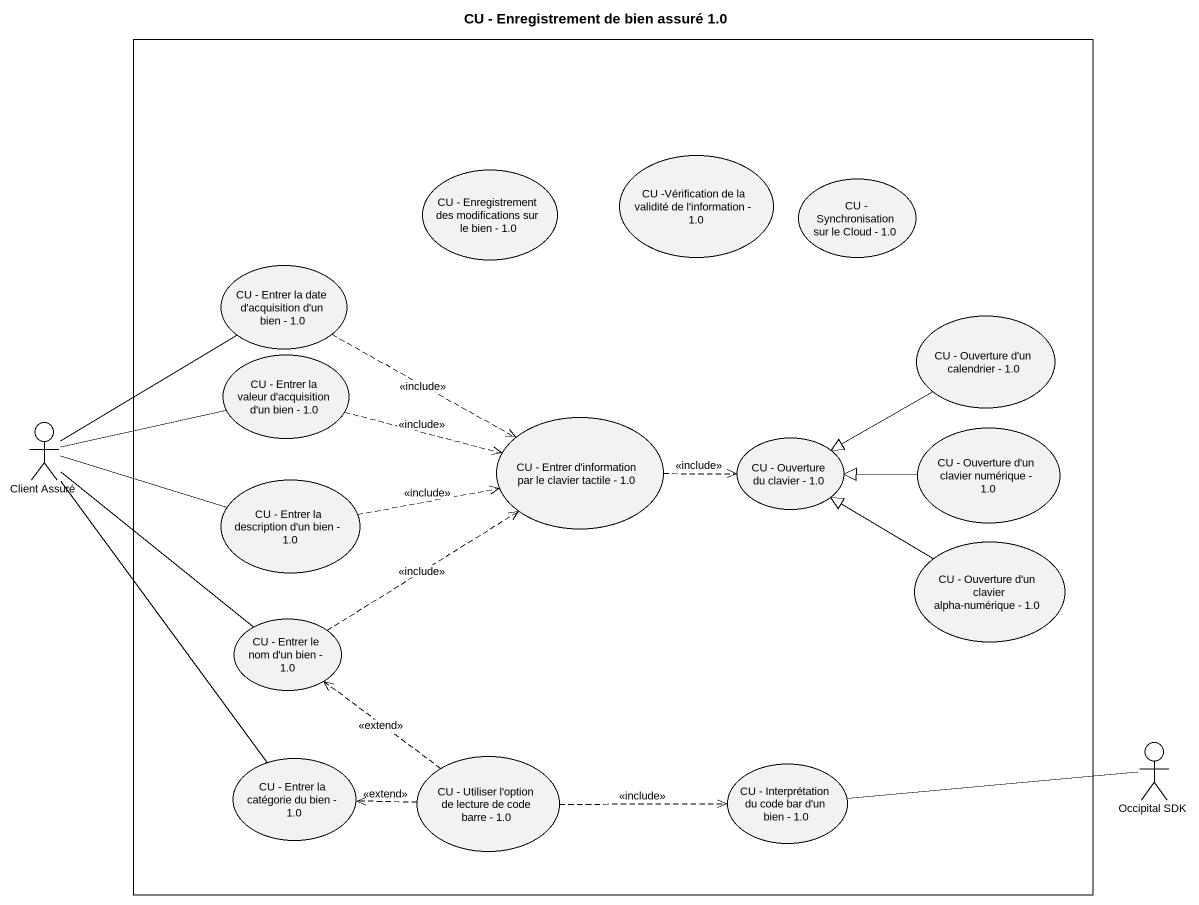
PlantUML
@startuml
title CU - Enregistrement de bien assuré 1.0
rectangle " " as rectangle1 {
  usecase "CU - Enregistrement des modifications sur le bien - 1.0" as CU_Enregistrement_des
  usecase "CU -Vérification de la validité de l'information - 1.0" as CU_Vérification_de_la
  usecase "CU - Synchronisation sur le Cloud - 1.0" as CU_Synchronisation_sur_le
  usecase "CU - Entrer la date d'acquisition d'un bien - 1.0" as CU_Entrer_la_date_d
  usecase "CU - Ouverture d'un calendrier - 1.0" as CU_Ouverture_d_un
  usecase "CU - Entrer la valeur d'acquisition d'un bien - 1.0" as CU_Entrer_la_valeur_d
  usecase "CU - Entrer d'information par le clavier tactile - 1.0" as CU_Entrer_d_information_par
  usecase "CU - Ouverture du clavier - 1.0" as CU_Ouverture_du_clavier_1_0
  usecase "CU - Ouverture d'un clavier numérique - 1.0" as CU_Ouverture_d_un_clavier
  usecase "CU - Entrer la description d'un bien - 1.0" as CU_Entrer_la_description_d
  usecase "CU - Ouverture d'un clavier alpha-numérique - 1.0" as CU_Ouverture_d_un_clavier_2
  usecase "CU - Entrer le nom d'un bien - 1.0" as CU_Entrer_le_nom_d_un_bien
  usecase "CU - Entrer la catégorie du bien - 1.0" as CU_Entrer_la_catégorie_du
  usecase "CU - Utiliser l'option de lecture de code barre - 1.0" as CU_Utiliser_l_option_de
  usecase "CU - Interprétation du code bar d'un bien - 1.0" as CU_Interprétation_du_code
}
actor "Client Assuré" as Client_Assuré
actor "Occipital SDK" as Occipital_SDK
CU_Entrer_la_date_d .right.> CU_Entrer_d_information_par : <<include>>
CU_Ouverture_d_un -left-|> CU_Ouverture_du_clavier_1_0
CU_Entrer_la_valeur_d .right.> CU_Entrer_d_information_par : <<include>>
Client_Assuré -up- CU_Entrer_la_date_d
Client_Assuré -right- CU_Entrer_la_valeur_d
Client_Assuré -right- CU_Entrer_la_description_d
Client_Assuré -- CU_Entrer_le_nom_d_un_bien
Client_Assuré -- CU_Entrer_la_catégorie_du
CU_Entrer_d_information_par .right.> CU_Ouverture_du_clavier_1_0 : <<include>>
CU_Ouverture_d_un_clavier -left-|> CU_Ouverture_du_clavier_1_0
CU_Entrer_la_description_d .right.> CU_Entrer_d_information_par : <<include>>
CU_Ouverture_d_un_clavier_2 -left-|> CU_Ouverture_du_clavier_1_0
CU_Entrer_le_nom_d_un_bien .up.> CU_Entrer_d_information_par : <<include>>
CU_Utiliser_l_option_de .up.> CU_Entrer_le_nom_d_un_bien : <<extend>>
CU_Utiliser_l_option_de .left.> CU_Entrer_la_catégorie_du : <<extend>>
CU_Utiliser_l_option_de .right.> CU_Interprétation_du_code : <<include>>
CU_Interprétation_du_code -right- Occipital_SDK
@enduml
